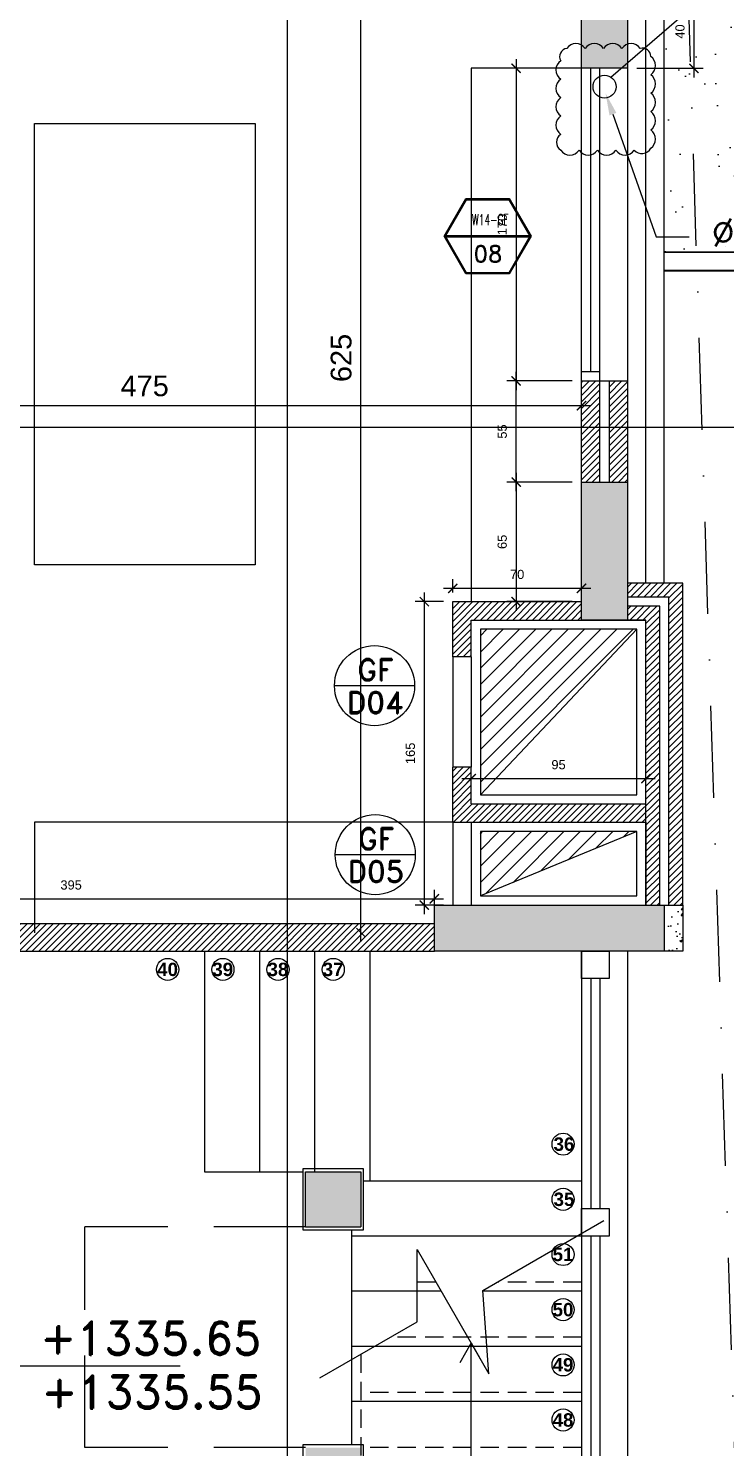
# Model space of a CAD drawing. Header units: centimetres. Extents: x 96271 to 179142, y 9855 to 112216.
# Drawn here: x 140161 to 140540, y 71600 to 72372 of the extents above; entities that cross this region are included whole.
import ezdxf
from ezdxf import colors
from ezdxf.entities.mleader import LeaderData, LeaderLine
from ezdxf.enums import TextEntityAlignment as Align
from ezdxf.math import Vec2, Vec3

# ---------------------------------------------------------------- set-up
doc = ezdxf.new("R2010")
doc.units = ezdxf.units.CM
doc.header["$LTSCALE"] = 100
doc.header["$MEASUREMENT"] = 0
doc.header["$PDSIZE"] = 0.2
for name, pattern in [('DASHDOT', [1, 0.5, -0.25, 0, -0.25]), ('DASHED', [0.75, 0.5, -0.25]), ('HIDDEN', [0.375, 0.25, -0.125])]:
    doc.linetypes.add(name, pattern=pattern)
doc.layers.get('0').update_dxf_attribs({"linetype": 'CONTINUOUS'})
doc.layers.get('DEFPOINTS').update_dxf_attribs({"linetype": 'CONTINUOUS'})
for name, color, linetype in [('A-Dim', 2, 'CONTINUOUS'), ('A-Dim CMU', 2, 'CONTINUOUS'), ('A-DOOR-ANOT', 111, 'CONTINUOUS'), ('A-Flor-Str', 3, 'CONTINUOUS'), ('A-Glass-Full', 140, 'CONTINUOUS'), ('A-Otln-Abv', 1, 'DASHED'), ('A-Patt-CMU', 8, 'CONTINUOUS'), ('A-Patt-Strcr', 8, 'CONTINUOUS'), ('A-PLASTER', 51, 'CONTINUOUS'), ('A-Rev Cloud', 80, 'CONTINUOUS'), ('A-Sanitary Fixture', 143, 'CONTINUOUS'), ('A-Setback', 3, 'DASHDOT'), ('A-Shaft', 31, 'CONTINUOUS'), ('A-STAIRS', 51, 'CONTINUOUS'), ('A-Wall-Full', 5, 'CONTINUOUS'), ('A-Wall-Prht', 2, 'CONTINUOUS'), ('A-Wall-Strctr', 6, 'CONTINUOUS'), ('A-WINDOW-ANOT', 131, 'CONTINUOUS'), ('M-DR-RW', 30, 'CONTINUOUS'), ('M-DR-TXT', 80, 'CONTINUOUS'), ('plan-elevation level', 7, 'CONTINUOUS'), ('plan-stair steps nbr', 224, 'CONTINUOUS'), ('PLANTS', 75, 'CONTINUOUS')]:
    doc.layers.add(name, color=color, linetype=linetype)
doc.layers.add('A-Sect-Iden', color=191, linetype='CONTINUOUS', lineweight=25)
doc.styles.add('ARIAL', font='arialbd.ttf')
doc.styles.add('ROMAND', font='romand.shx', dxfattribs={"height": 10})
doc.styles.add('ROMANS', font='romans.shx')
doc.styles.get("Standard").update_dxf_attribs({"font": 'arial.ttf'})
doc.dimstyles.new('1-50', dxfattribs={"dimtxt": 11.25, "dimasz": 5, "dimexe": 5, "dimexo": 5, "dimgap": 5, "dimtad": 1, "dimdec": 1, "dimrnd": 0.5, "dimzin": 12, "dimdsep": 46, "dimtxsty": 'Standard', "dimblk": 'ARCHTICK', "dimcen": 0.09, "dimdle": 5, "dimadec": 0, "dimazin": 3, "dimtfac": 1, "dimtdec": 1, "dimtix": 1, "dimtofl": 0, "dimtmove": 1, "dimatfit": 3, "dimfxl": 5, "dimtolj": 1, "dimtzin": 0, "dimarcsym": 0})
pattern_1 = [(90, (894916.29, -703049.082), (14.2875, 7.14375), [0, -14.2875])]
pattern_2 = [(225, (149663.1543, 69378.0145), (1.76776695, -1.76776695), [])]

# ---------------------------------------------------------------- blocks, each defined once
blk = doc.blocks.new('CL-FFL-PLAN')
at = {"layer": 'plan-elevation level'}
h = blk.add_hatch(dxfattribs=at)
h.set_pattern_fill('DOTS', color=232, scale=9, angle=90, style=0)
h.set_pattern_definition(pattern_1)
h.paths.add_polyline_path([(-1228.6, 206.6), (-1228.6, 50.3), (-1384.9, 50.3, -0.414214)])
h = blk.add_hatch(dxfattribs=at)
h.set_pattern_fill('DOTS', color=232, scale=9, angle=90, style=0)
h.set_pattern_definition(pattern_1)
h.paths.add_polyline_path([(-1228.6, 50.3), (-1072.2, 50.3, -0.414214), (-1228.6, -106.1)])
at = {"layer": 'plan-elevation level', "color": 7, "ltscale": 111}
for p, q in [((-1228.6, 301), (-1228.6, -200.5)), ((336.9, 50.3), (-1462.7, 50.3))]:
    blk.add_line(p, q, dxfattribs=at)
blk.add_circle((-1228.6, 50.3), 156.3, dxfattribs=at)
at = {"layer": 'plan-elevation level', "color": 111, "ltscale": 111, "style": 'ROMAND'}
for s, p in [('FFL', (-960.4, 110.5)), ('CL', (-960.4, -179.7))]:
    blk.add_text(s, height=180, dxfattribs=at).set_placement(p)
for tag, p in [('FFL', (-424, 112.5)), ('CL', (-417.5, -180.3))]:
    blk.add_attdef(tag, p, '', height=180, dxfattribs=at)
blk = doc.blocks.new('_ArchTick')
at = {"color": 0, "linetype": 'ByBlock', "const_width": 0.15}
blk.add_lwpolyline([(-0.5, -0.5), (0.5, 0.5)], dxfattribs=at)
blk = doc.blocks.new('*D156')
at = {"layer": 'A-Dim', "color": 0, "lineweight": -2, "transparency": 16777216}
blk.add_line((140341.65, 71875.33), (140341.65, 72510.33), dxfattribs=at)
at = {"layer": 'DEFPOINTS', "color": 0, "transparency": 16777216}
for p in [(140341.65, 72505.33), (140391.56, 72505.33), (140391.56, 71880.33)]:
    blk.add_point(p, dxfattribs=at)
at = {"layer": 'A-Dim', "color": 0, "lineweight": -2, "transparency": 16777216, "xscale": 5, "yscale": 5, "zscale": 5}
for p, rotation in [((140341.65, 72505.33), 90), ((140341.65, 71880.33), 270)]:
    blk.add_blockref('_ArchTick', p, dxfattribs=dict(at, rotation=rotation))
at = {"layer": 'A-Dim', "color": 0, "transparency": 16777216, "insert": (140330.91, 72192.83), "char_height": 11.25, "attachment_point": 5, "rotation": 90}
blk.add_mtext('\\A1;625', dxfattribs=at)
blk = doc.blocks.new('*D157')
at = {"layer": 'A-Dim', "color": 0, "lineweight": -2, "transparency": 16777216}
blk.add_line((140466.56, 72166.86), (139981.56, 72166.86), dxfattribs=at)
at = {"layer": 'DEFPOINTS', "color": 0, "transparency": 16777216}
for p in [(139986.56, 72166.86), (139986.56, 72155.47), (140461.56, 72155.47)]:
    blk.add_point(p, dxfattribs=at)
at = {"layer": 'A-Dim', "color": 0, "lineweight": -2, "transparency": 16777216, "xscale": 5, "yscale": 5, "zscale": 5, "rotation": 180}
blk.add_blockref('_ArchTick', (139986.56, 72166.86), dxfattribs=at)
at = {"layer": 'A-Dim', "color": 0, "lineweight": -2, "transparency": 16777216, "xscale": 5, "yscale": 5, "zscale": 5}
blk.add_blockref('_ArchTick', (140461.56, 72166.86), dxfattribs=at)
at = {"layer": 'A-Dim', "color": 0, "transparency": 16777216, "insert": (140224.06, 72177.58), "char_height": 11.25, "attachment_point": 5}
blk.add_mtext('\\A1;475', dxfattribs=at)
blk = doc.blocks.new('*D687')
at = {"layer": 'A-Dim CMU', "color": 0, "lineweight": -2, "transparency": 16777216}
for p, q in [((140522.66, 72395.33), (140522.66, 72345.33)), ((140491.56, 72390.33), (140527.66, 72390.33)), ((140491.56, 72350.33), (140527.66, 72350.33))]:
    blk.add_line(p, q, dxfattribs=at)
at = {"layer": 'DEFPOINTS', "color": 0, "transparency": 16777216}
for p in [(140486.56, 72390.33), (140486.56, 72350.33), (140522.66, 72350.33)]:
    blk.add_point(p, dxfattribs=at)
at = {"layer": 'A-Dim CMU', "color": 0, "lineweight": -2, "transparency": 16777216, "xscale": 5, "yscale": 5, "zscale": 5}
for p, rotation in [((140522.66, 72390.33), 90), ((140522.66, 72350.33), 270)]:
    blk.add_blockref('_ArchTick', p, dxfattribs=dict(at, rotation=rotation))
at = {"layer": 'A-Dim CMU', "color": 0, "transparency": 16777216, "insert": (140515.11, 72370.33), "char_height": 5, "attachment_point": 5, "rotation": 90}
blk.add_mtext('\\A1;40', dxfattribs=at)
blk = doc.blocks.new('*D688')
at = {"layer": 'A-Dim CMU', "color": 0, "lineweight": -2, "transparency": 16777216}
for p, q in [((140426.01, 72355.33), (140426.01, 72175.33)), ((140456.56, 72350.33), (140421.01, 72350.33)), ((140456.56, 72180.33), (140421.01, 72180.33))]:
    blk.add_line(p, q, dxfattribs=at)
at = {"layer": 'DEFPOINTS', "color": 0, "transparency": 16777216}
for p in [(140461.56, 72350.33), (140426.01, 72180.33), (140461.56, 72180.33)]:
    blk.add_point(p, dxfattribs=at)
at = {"layer": 'A-Dim CMU', "color": 0, "lineweight": -2, "transparency": 16777216, "xscale": 5, "yscale": 5, "zscale": 5}
for p, rotation in [((140426.01, 72350.33), 90), ((140426.01, 72180.33), 270)]:
    blk.add_blockref('_ArchTick', p, dxfattribs=dict(at, rotation=rotation))
at = {"layer": 'A-Dim CMU', "color": 0, "transparency": 16777216, "insert": (140418.45, 72265.33), "char_height": 5, "attachment_point": 5, "rotation": 90}
blk.add_mtext('\\A1;170', dxfattribs=at)
blk = doc.blocks.new('*D689')
at = {"layer": 'A-Dim CMU', "color": 0, "lineweight": -2, "transparency": 16777216}
for p, q in [((140426.01, 72120.33), (140426.01, 72185.33)), ((140456.56, 72180.33), (140421.01, 72180.33)), ((140456.56, 72125.33), (140421.01, 72125.33))]:
    blk.add_line(p, q, dxfattribs=at)
at = {"layer": 'DEFPOINTS', "color": 0, "transparency": 16777216}
for p in [(140426.01, 72180.33), (140461.56, 72180.33), (140461.56, 72125.33)]:
    blk.add_point(p, dxfattribs=at)
at = {"layer": 'A-Dim CMU', "color": 0, "lineweight": -2, "transparency": 16777216, "xscale": 5, "yscale": 5, "zscale": 5}
for p, rotation in [((140426.01, 72180.33), 90), ((140426.01, 72125.33), 270)]:
    blk.add_blockref('_ArchTick', p, dxfattribs=dict(at, rotation=rotation))
at = {"layer": 'A-Dim CMU', "color": 0, "transparency": 16777216, "insert": (140418.46, 72152.83), "char_height": 5, "attachment_point": 5, "rotation": 90}
blk.add_mtext('\\A1;55', dxfattribs=at)
blk = doc.blocks.new('*D690')
at = {"layer": 'A-Dim CMU', "color": 0, "lineweight": -2, "transparency": 16777216}
for p, q in [((140391.56, 72065.33), (140391.56, 72072.54)), ((140461.56, 72065.33), (140461.56, 72072.54)), ((140466.56, 72067.54), (140386.56, 72067.54))]:
    blk.add_line(p, q, dxfattribs=at)
at = {"layer": 'DEFPOINTS', "color": 0, "transparency": 16777216}
for p in [(140391.56, 72067.54), (140391.56, 72060.33), (140461.56, 72060.33)]:
    blk.add_point(p, dxfattribs=at)
at = {"layer": 'A-Dim CMU', "color": 0, "lineweight": -2, "transparency": 16777216, "xscale": 5, "yscale": 5, "zscale": 5, "rotation": 180}
blk.add_blockref('_ArchTick', (140391.56, 72067.54), dxfattribs=at)
at = {"layer": 'A-Dim CMU', "color": 0, "lineweight": -2, "transparency": 16777216, "xscale": 5, "yscale": 5, "zscale": 5}
blk.add_blockref('_ArchTick', (140461.56, 72067.54), dxfattribs=at)
at = {"layer": 'A-Dim CMU', "color": 0, "transparency": 16777216, "insert": (140426.56, 72075.09), "char_height": 5, "attachment_point": 5}
blk.add_mtext('\\A1;70', dxfattribs=at)
blk = doc.blocks.new('*D691')
at = {"layer": 'A-Dim CMU', "color": 0, "lineweight": -2, "transparency": 16777216}
for p, q in [((140376.07, 72065.33), (140376.07, 71890.33)), ((140386.56, 72060.33), (140371.07, 72060.33)), ((140386.56, 71895.33), (140371.07, 71895.33))]:
    blk.add_line(p, q, dxfattribs=at)
at = {"layer": 'DEFPOINTS', "color": 0, "transparency": 16777216}
for p in [(140391.56, 72060.33), (140376.07, 71895.33), (140391.56, 71895.33)]:
    blk.add_point(p, dxfattribs=at)
at = {"layer": 'A-Dim CMU', "color": 0, "lineweight": -2, "transparency": 16777216, "xscale": 5, "yscale": 5, "zscale": 5}
for p, rotation in [((140376.07, 72060.33), 90), ((140376.07, 71895.33), 270)]:
    blk.add_blockref('_ArchTick', p, dxfattribs=dict(at, rotation=rotation))
at = {"layer": 'A-Dim CMU', "color": 0, "transparency": 16777216, "insert": (140368.52, 71977.83), "char_height": 5, "attachment_point": 5, "rotation": 90}
blk.add_mtext('\\A1;165', dxfattribs=at)
blk = doc.blocks.new('*D692')
at = {"layer": 'A-Dim CMU', "color": 0, "lineweight": -2, "transparency": 16777216}
for p, q in [((140401.56, 71955.33), (140401.56, 71969.09)), ((140496.56, 71955.33), (140496.56, 71969.09)), ((140396.56, 71964.09), (140501.56, 71964.09))]:
    blk.add_line(p, q, dxfattribs=at)
at = {"layer": 'DEFPOINTS', "color": 0, "transparency": 16777216}
for p in [(140496.56, 71964.09), (140401.56, 71950.33), (140496.56, 71950.33)]:
    blk.add_point(p, dxfattribs=at)
at = {"layer": 'A-Dim CMU', "color": 0, "lineweight": -2, "transparency": 16777216, "xscale": 5, "yscale": 5, "zscale": 5, "rotation": 180}
blk.add_blockref('_ArchTick', (140401.56, 71964.09), dxfattribs=at)
at = {"layer": 'A-Dim CMU', "color": 0, "lineweight": -2, "transparency": 16777216, "xscale": 5, "yscale": 5, "zscale": 5}
blk.add_blockref('_ArchTick', (140496.56, 71964.09), dxfattribs=at)
at = {"layer": 'A-Dim CMU', "color": 0, "transparency": 16777216, "insert": (140449.06, 71971.64), "char_height": 5, "attachment_point": 5}
blk.add_mtext('\\A1;95', dxfattribs=at)
blk = doc.blocks.new('*D693')
at = {"layer": 'A-Dim CMU', "color": 0, "lineweight": -2, "transparency": 16777216}
for p, q in [((140456.56, 72125.33), (140421.01, 72125.33)), ((140426.01, 72130.33), (140426.01, 72055.33)), ((140456.56, 72060.33), (140421.01, 72060.33))]:
    blk.add_line(p, q, dxfattribs=at)
at = {"layer": 'DEFPOINTS', "color": 0, "transparency": 16777216}
for p in [(140461.56, 72125.33), (140426.01, 72060.33), (140461.56, 72060.33)]:
    blk.add_point(p, dxfattribs=at)
at = {"layer": 'A-Dim CMU', "color": 0, "lineweight": -2, "transparency": 16777216, "xscale": 5, "yscale": 5, "zscale": 5}
for p, rotation in [((140426.01, 72125.33), 90), ((140426.01, 72060.33), 270)]:
    blk.add_blockref('_ArchTick', p, dxfattribs=dict(at, rotation=rotation))
at = {"layer": 'A-Dim CMU', "color": 0, "transparency": 16777216, "insert": (140418.45, 72092.83), "char_height": 5, "attachment_point": 5, "rotation": 90}
blk.add_mtext('\\A1;65', dxfattribs=at)
blk = doc.blocks.new('*D694')
at = {"layer": 'A-Dim CMU', "color": 0, "lineweight": -2, "transparency": 16777216}
for p, q in [((139986.56, 71890.33), (139986.56, 71903.69)), ((140381.56, 71890.33), (140381.56, 71903.69)), ((139981.56, 71898.69), (140386.56, 71898.69))]:
    blk.add_line(p, q, dxfattribs=at)
at = {"layer": 'DEFPOINTS', "color": 0, "transparency": 16777216}
for p in [(140381.56, 71898.69), (139986.56, 71885.33), (140381.56, 71885.33)]:
    blk.add_point(p, dxfattribs=at)
at = {"layer": 'A-Dim CMU', "color": 0, "lineweight": -2, "transparency": 16777216, "xscale": 5, "yscale": 5, "zscale": 5, "rotation": 180}
blk.add_blockref('_ArchTick', (139986.56, 71898.69), dxfattribs=at)
at = {"layer": 'A-Dim CMU', "color": 0, "lineweight": -2, "transparency": 16777216, "xscale": 5, "yscale": 5, "zscale": 5}
blk.add_blockref('_ArchTick', (140381.56, 71898.69), dxfattribs=at)
at = {"layer": 'A-Dim CMU', "color": 0, "transparency": 16777216, "insert": (140184.06, 71906.24), "char_height": 5, "attachment_point": 5}
blk.add_mtext('\\A1;395', dxfattribs=at)
blk = doc.blocks.new('WINDOW-TAGS')
at = {"color": 4}
for p, q in [((231, 535), (1283, 535)), ((231, 528), (1283, 528)), ((231, 521), (1283, 521))]:
    blk.add_line(p, q, dxfattribs=at)
for points in [[(1299, 528), (1028, 997), (486, 997), (215, 528), (486, 58), (1028, 58)], [(1291, 528), (1024, 990), (490, 990), (223, 528), (490, 65), (1024, 65)], [(1283, 528), (1020, 983), (494, 983), (231, 528), (494, 72), (1020, 72)]]:
    blk.add_lwpolyline(points, close=True, dxfattribs=at)
at = {"color": 4, "style": 'ROMAND'}
for tag, p in [('LEVEL', (761, 644)), ('WINDOW-NO', (871, 199))]:
    blk.add_attdef(tag, text='', height=210, dxfattribs=at).set_placement(p, align=Align.CENTER)
blk = doc.blocks.new('DOOR NO')
blk.add_line((1261, 534), (661, 534))
blk.add_circle((961, 534), 300)
at = {"style": 'ROMAND'}
for tag, p in [('LEVEL', (969, 572)), ('DOOR', (966, 327))]:
    blk.add_attdef(tag, text='', height=162, dxfattribs=at).set_placement(p, align=Align.CENTER)

msp = doc.modelspace()

# ---------------------------------------------------------------- hatches: boundary and pattern name
at = {"layer": 'A-Patt-CMU'}
h = msp.add_hatch(dxfattribs=at)
h.set_pattern_fill('ANSI31', color=256, scale=20, angle=180)
h.set_pattern_definition(pattern_2)
h.paths.add_polyline_path([(140126.559, 71870.329), (140381.559, 71870.329), (140381.559, 71885.329), (139986.559, 71885.329), (139986.559, 71870.329), (140111.559, 71870.329), (140111.559, 71685.329), (140086.559, 71685.329), (140086.559, 71670.329), (140126.559, 71670.329)])
h.paths.add_polyline_path([(139986.559, 71700.329), (139961.559, 71700.329), (139961.559, 71670.329), (140006.559, 71670.329), (140006.559, 71685.329), (139986.559, 71685.329)])
h.paths.add_polyline_path([(139986.559, 72050.329), (139961.559, 72050.329), (139961.559, 71985.329), (139986.559, 71985.329)])
h.paths.add_polyline_path([(140391.559, 72030.329), (140401.559, 72030.329), (140401.559, 72050.329), (140461.559, 72050.329), (140461.559, 72060.329), (140391.559, 72060.329)])
h.paths.add_polyline_path([(140221.559, 71450.329), (140221.559, 71285.329), (140161.559, 71285.329), (140161.559, 71275.329), (140231.559, 71275.329), (140231.559, 71450.329)])
h.paths.add_polyline_path([(139476.559, 71185.329), (139356.559, 71185.329), (139356.559, 71175.329), (139476.559, 71175.329)])
h.paths.add_polyline_path([(139356.559, 71190.329), (139476.559, 71190.329), (139476.559, 71200.329), (139356.559, 71200.329)])
h.paths.add_polyline_path([(138976.559, 71185.329), (138936.559, 71185.329), (138936.559, 71175.329), (138976.559, 71175.329)])
h.paths.add_polyline_path([(138936.559, 71190.329), (138976.559, 71190.329), (138976.559, 71200.329), (138936.559, 71200.329)])
h.paths.add_polyline_path([(139736.559, 71185.329), (139681.559, 71185.329), (139681.559, 71175.329), (139736.559, 71175.329)])
h.paths.add_polyline_path([(139681.559, 71190.329), (139736.559, 71190.329), (139736.559, 71200.329), (139681.559, 71200.329)])
h.paths.add_polyline_path([(139746.559, 71750.329), (139746.559, 72100.329), (139736.559, 72100.329), (139736.559, 71750.329)])
h.paths.add_polyline_path([(139751.559, 72100.329), (139751.559, 71750.329), (139761.559, 71750.329), (139761.559, 72100.329)])
h.paths.add_polyline_path([(139751.559, 71445.329), (139751.559, 71315.329), (139761.559, 71315.329), (139761.559, 71435.329), (139791.559, 71435.329), (139791.559, 71445.329)], flags=17)
h.paths.add_polyline_path([(139746.559, 71315.329), (139746.559, 71450.329), (139791.559, 71450.329), (139791.559, 71460.329), (139736.559, 71460.329), (139736.559, 71315.329)])
h.paths.add_polyline_path([(139961.559, 71445.329), (139921.559, 71445.329), (139921.559, 71435.329), (139961.559, 71435.329)])
h.paths.add_polyline_path([(139921.559, 71450.329), (139961.559, 71450.329), (139961.559, 71460.329), (139921.559, 71460.329)])
h.paths.add_polyline_path([(140471.559, 72125.329), (140471.559, 72180.329), (140461.559, 72180.329), (140461.559, 72125.329)])
h.paths.add_polyline_path([(140476.559, 72180.329), (140476.559, 72125.329), (140486.559, 72125.329), (140486.559, 72180.329)])
h.paths.add_polyline_path([(140476.559, 72520.329), (140476.559, 72390.329), (140486.559, 72390.329), (140486.559, 72530.329), (140461.559, 72530.329), (140461.559, 72520.329)])
h.paths.add_polyline_path([(140471.559, 72390.329), (140471.559, 72515.329), (140461.559, 72515.329), (140461.559, 72390.329)], flags=17)
h.paths.add_polyline_path([(139971.559, 72520.329), (139986.559, 72520.329), (139986.559, 72530.329), (139961.559, 72530.329), (139961.559, 72390.329), (139971.559, 72390.329)])
h.paths.add_polyline_path([(139986.559, 72515.329), (139976.559, 72515.329), (139976.559, 72390.329), (139986.559, 72390.329)], flags=17)
h.paths.add_polyline_path([(139976.559, 72285.329), (139976.559, 72245.329), (139986.559, 72245.329), (139986.559, 72285.329)])
h.paths.add_polyline_path([(139971.559, 72245.329), (139971.559, 72285.329), (139961.559, 72285.329), (139961.559, 72245.329)])
h.paths.add_polyline_path([(139976.559, 72180.329), (139976.559, 72125.329), (139986.559, 72125.329), (139986.559, 72180.329)])
h.paths.add_polyline_path([(139971.559, 72125.329), (139971.559, 72180.329), (139961.559, 72180.329), (139961.559, 72125.329)])
h = msp.add_hatch(dxfattribs=at)
h.set_pattern_fill('ANSI31', color=256, scale=20, angle=180)
h.set_pattern_definition([(225, (149663.1543, 79378.0145), (1.76776695, -1.76776695), [])])
h.paths.add_polyline_path([(140516.559, 72070.329), (140506.559, 72070.329), (140506.559, 72062.829), (140509.059, 72062.829), (140509.059, 71895.329), (140516.559, 71895.329)])
h.paths.add_polyline_path([(140506.559, 72070.329), (140486.559, 72070.329), (140486.559, 72062.829), (140506.559, 72062.829)])
h = msp.add_hatch(dxfattribs=at)
h.set_pattern_fill('ANSI31', color=256, scale=20, angle=180)
h.set_pattern_definition(pattern_2)
h.paths.add_polyline_path([(140401.559, 71970.329), (140391.559, 71970.329), (140391.559, 71940.329), (140401.559, 71940.329)])
h.paths.add_polyline_path([(140496.559, 71950.329), (140401.559, 71950.329), (140401.559, 71940.329), (140496.559, 71940.329)])
h.paths.add_polyline_path([(140504.059, 72057.829), (140486.559, 72057.829), (140486.559, 72050.329), (140496.559, 72050.329), (140496.559, 71895.329), (140504.059, 71895.329)])
at = {"layer": 'A-Patt-Strcr'}
h = msp.add_hatch(dxfattribs=at)
h.set_pattern_fill('AR-CONC', color=256, scale=2)
h.set_pattern_definition([(50, (149598.393, 77124.047), (14.345204, -1.255043), [1.5, -16.5]), (355, (149598.393, 77124.047), (-2.775027, 15.043843), [1.2, -13.2]), (100.45144, (149599.589, 77123.942), (11.570177, 13.7888), [1.274804, -14.022842]), (46.1842, (149598.393, 77128.047), (21.344827, -3.310386), [2.25, -24.75]), (96.63564, (149600.172, 77127.77), (18.69324, 19.482372), [1.912207, -21.034275]), (351.18416, (149598.393, 77128.047), (18.69324, 19.482372), [1.8, -19.8]), (21, (149600.393, 77127.047), (11.938141, -8.052378), [1.5, -16.5]), (326, (149600.393, 77127.047), (4.866307, 14.503001), [1.2, -13.2]), (71.45144, (149601.388, 77126.376), (16.804448, 6.450623), [1.274804, -14.022842]), (37.5, (149598.393, 77124.047), (0.243197, 6.657877), [0, -13.04, 0, -13.4, 0, -13.25]), (7.5, (149598.393, 77124.047), (5.2613907, 7.8882342), [0, -7.64, 0, -12.74, 0, -5.05]), (327.5, (149593.933, 77124.047), (10.6764487, -0.4510974), [0, -5, 0, -15.6, 0, -20.7]), (317.5, (149591.933, 77124.047), (11.6637234, 2.0021), [0, -6.5, 0, -10.36, 0, -14.7])])
h.paths.add_polyline_path([(140136.559, 71300.329), (139986.559, 71300.329), (139986.559, 71275.329), (140136.559, 71275.329)])
h.paths.add_polyline_path([(140341.559, 71600.329), (140311.559, 71600.329), (140311.559, 71570.329), (140341.559, 71570.329)])
h.paths.add_polyline_path([(140341.559, 71750.329), (140311.559, 71750.329), (140311.559, 71720.329), (140341.559, 71720.329)])
h.paths.add_polyline_path([(139986.559, 71895.329), (139961.559, 71895.329), (139961.559, 71700.329), (139986.559, 71700.329)])
h.paths.add_polyline_path([(139761.559, 71315.329), (139736.559, 71315.329), (139736.559, 71175.329), (139761.559, 71175.329), (139761.559, 71214.093)])
h.paths.add_polyline_path([(138936.559, 71270.329), (138876.559, 71270.329), (138876.559, 71175.329), (138936.559, 71175.329)])
h.paths.add_polyline_path([(138936.559, 71750.329), (138876.559, 71750.329), (138876.559, 71670.329), (138936.559, 71670.329)])
h.paths.add_polyline_path([(138936.559, 72180.329), (138876.559, 72180.329), (138876.559, 72100.329), (138936.559, 72100.329)])
h.paths.add_polyline_path([(139986.559, 72125.329), (139961.559, 72125.329), (139961.559, 72050.329), (139986.559, 72050.329)])
h.paths.add_polyline_path([(139986.559, 72390.329), (139961.559, 72390.329), (139961.559, 72350.329), (139986.559, 72350.329)])
h.paths.add_polyline_path([(140486.559, 72390.329), (140461.559, 72390.329), (140461.559, 72350.329), (140486.559, 72350.329)])
h.paths.add_polyline_path([(140486.559, 72125.329), (140461.559, 72125.329), (140461.559, 72085.283), (140486.559, 72085.283)])
h.paths.add_polyline_path([(140506.559, 71895.329), (140381.559, 71895.329), (140381.559, 71870.329), (140506.559, 71870.329)])
h.paths.add_polyline_path([(140461.559, 72050.329), (140486.559, 72050.329), (140486.559, 72085.283), (140461.559, 72085.283)])
h.paths.add_polyline_path([(139976.559, 71430.329), (139976.559, 71460.329), (139961.559, 71460.329), (139961.559, 71275.329), (139986.559, 71275.329), (139986.559, 71430.329)])
h.paths.add_polyline_path([(140146.559, 71430.329), (140136.559, 71430.329), (140136.559, 71275.329), (140161.559, 71275.329), (140161.559, 71460.329), (140146.559, 71460.329)])
h.paths.add_polyline_path([(139761.559, 71750.329), (139736.559, 71750.329), (139736.559, 71670.329), (139761.559, 71670.329)])
h.paths.add_polyline_path([(139761.559, 72180.329), (139736.559, 72180.329), (139736.559, 72100.329), (139761.559, 72100.329)])
h = msp.add_hatch(dxfattribs=at)
h.set_pattern_fill('AR-CONC', color=256, scale=2)
h.set_pattern_definition([(50, (149663.154, 79378.014), (14.345204, -1.255043), [1.5, -16.5]), (355, (149663.154, 79378.014), (-2.775027, 15.043843), [1.2, -13.2]), (100.45144, (149664.35, 79377.91), (11.570177, 13.7888), [1.274804, -14.022842]), (46.1842, (149663.154, 79382.014), (21.344827, -3.310386), [2.25, -24.75]), (96.63564, (149664.933, 79381.739), (18.69324, 19.482372), [1.912207, -21.034275]), (351.18416, (149663.154, 79382.014), (18.69324, 19.48237), [1.8, -19.8]), (21, (149665.154, 79381.014), (11.938141, -8.052378), [1.5, -16.5]), (326, (149665.154, 79381.014), (4.866307, 14.503), [1.2, -13.2]), (71.45144, (149666.149, 79380.343), (16.804448, 6.450623), [1.274804, -14.022842]), (37.5, (149663.154, 79378.0145), (0.243197, 6.657877), [0, -13.04, 0, -13.4, 0, -13.25]), (7.5, (149663.154, 79378.0145), (5.2613907, 7.8882342), [0, -7.64, 0, -12.74, 0, -5.05]), (327.5, (149658.694, 79378.0145), (10.6764487, -0.4510974), [0, -5, 0, -15.6, 0, -20.7]), (317.5, (149656.694, 79378.0145), (11.6637234, 2.0021), [0, -6.5, 0, -10.36, 0, -14.7])])
h.paths.add_polyline_path([(140516.559, 71895.329), (140506.559, 71895.329), (140506.559, 71870.329), (140516.559, 71870.329)])
at = {"layer": 'A-Shaft'}
h = msp.add_hatch(dxfattribs=at)
h.set_pattern_fill('ANSI31', color=256, scale=50)
h.set_pattern_definition([(45, (8537.719, -7784.0245), (-4.41941738, 4.41941738), [])])
h.paths.add_polyline_path([(140406.559, 71955.329), (140491.559, 72045.329), (140406.559, 72045.329)])
h = msp.add_hatch(dxfattribs=at)
h.set_pattern_fill('ANSI31', color=256, scale=50)
h.set_pattern_definition([(45, (8517.719, -7894.0245), (-4.41941738, 4.41941738), [])])
h.paths.add_polyline_path([(140406.559, 71900.329), (140491.559, 71935.329), (140406.559, 71935.329)])
at = {"layer": 'PLANTS'}
h = msp.add_hatch(dxfattribs=at)
h.set_pattern_fill('AR-SAND', color=256, scale=20)
h.set_pattern_definition([(37.5, (149598.387, 77124.25), (-1.25987, 38.53648), [0, -30.4, 0, -34, 0, -32.5]), (7.5, (149598.387, 77124.25), (35.39553, 56.44292), [0, -16.4, 0, -27.4, 0, -10.5]), (327.5, (149573.787, 77124.25), (62.28284, 0.11318), [0, -10, 0, -36, 0, -47]), (317.5, (149573.787, 77124.25), (60.12253, 17.5535), [0, -5, 0, -23.6, 0, -27])])
h.paths.add_polyline_path([(140486.559, 72810.533), (140486.559, 72610.533), (140506.553, 72610.533), (140506.553, 72250.486), (140999.296, 72250.486), (140987.826, 72610.533), (140981.454, 72810.533)])

# ---------------------------------------------------------------- linework, layer by layer
msp.add_lwpolyline([(140319.307, 71638.203), (140372.254, 71668.772), (140372.254, 71708.03), (140411.244, 71640.496), (140407.929, 71685.791), (140473.776, 71723.808)])
at = {"layer": 'A-Flor-Str'}
msp.add_line((140341.559, 71750.329), (140341.559, 71720.329), dxfattribs=at)
for points in [[(140186.559, 71512.829), (140401.559, 71512.829), (140401.559, 71657.271)], [(140401.559, 71657.271), (140395.323, 71646.469)], [(140401.559, 71657.271), (140407.796, 71646.469)]]:
    msp.add_lwpolyline(points, dxfattribs=at)
at = {"layer": 'A-Glass-Full'}
for p, q in [((140461.559, 72180.329), (140461.559, 72350.329)), ((140466.559, 72185.329), (140466.559, 72350.329)), ((140471.559, 72180.329), (140471.559, 72350.329)), ((140471.559, 72185.329), (140461.559, 72185.329))]:
    msp.add_line(p, q, dxfattribs=at)
for points in [[(140461.559, 71870.329), (140461.559, 71450.329), (140246.559, 71450.329)], [(140466.559, 71855.329), (140466.559, 71730.329)], [(140471.559, 71855.329), (140471.559, 71730.329)], [(140466.559, 71715.329), (140466.559, 71580.329)], [(140471.559, 71715.329), (140471.559, 71580.329)]]:
    msp.add_lwpolyline(points, dxfattribs=at)
for points in [[(140461.559, 71870.329), (140476.559, 71870.329), (140476.559, 71855.329), (140461.559, 71855.329)], [(140461.559, 71730.329), (140476.559, 71730.329), (140476.559, 71715.329), (140461.559, 71715.329)]]:
    msp.add_lwpolyline(points, close=True, dxfattribs=at)
at = {"layer": 'A-Otln-Abv'}
for p, q in [((140191.559, 71600.329), (140191.559, 71720.329)), ((140311.559, 71720.329), (140191.559, 71720.329)), ((140311.559, 71600.329), (140191.559, 71600.329))]:
    msp.add_line(p, q, dxfattribs=at)
at = {"layer": 'A-Otln-Abv', "ltscale": 0.2}
msp.add_line((140341.559, 71651.051), (140341.559, 71450.329), dxfattribs=at)
for points in [[(140382.473, 71690.329), (140372.254, 71690.329)], [(140461.559, 71690.329), (140415.789, 71690.329)], [(140461.559, 71660.329), (140357.63, 71660.329)], [(140461.559, 71630.329), (140341.559, 71630.329)], [(140461.559, 71600.329), (140341.559, 71600.329)]]:
    msp.add_lwpolyline(points, dxfattribs=at)
at = {"layer": 'A-PLASTER'}
for points in [[(140343.059, 71751.829), (140310.059, 71751.829), (140310.059, 71718.829), (140343.059, 71718.829)], [(140343.059, 71601.829), (140310.059, 71601.829), (140310.059, 71568.829), (140343.059, 71568.829)]]:
    msp.add_lwpolyline(points, close=True, dxfattribs=at)
at = {"layer": 'A-Rev Cloud'}
msp.add_lwpolyline([(140450.23, 72305.788, 0.5205671), (140460.23, 72305.788, 0.5205671), (140470.23, 72305.788, 0.5205671), (140480.23, 72305.788, 0.5205671), (140490.23, 72305.788, 0.5205671), (140499.201, 72306.817, 0.5205671), (140499.201, 72316.817, 0.5205671), (140499.201, 72326.817, 0.5205671), (140499.201, 72336.817, 0.5205671), (140499.201, 72346.817, 0.5205671), (140499.201, 72356.817, 0.5205671), (140493.516, 72361.133, 0.5205671), (140483.516, 72361.133, 0.5205671), (140473.516, 72361.133, 0.5205671), (140463.516, 72361.133, 0.5205671), (140453.516, 72361.133, 0.5205671), (140450.23, 72354.419, 0.5205671), (140450.23, 72344.419, 0.5205671), (140450.23, 72334.419, 0.5205671), (140450.23, 72324.419, 0.5205671), (140450.23, 72314.419, 0.5205671)], format="xyb", close=True, dxfattribs=at)
at = {"layer": 'A-Sanitary Fixture'}
for p, q in [((140391.559, 71940.329), (140164.059, 71940.329)), ((140164.059, 71940.329), (140164.059, 71880.329))]:
    msp.add_line(p, q, dxfattribs=at)
msp.add_lwpolyline([(140461.559, 72350.329), (140401.559, 72350.329), (140401.559, 72060.329)], dxfattribs=at)
msp.add_lwpolyline([(140164.059, 72320.329), (140284.059, 72320.329), (140284.059, 72080.329), (140164.059, 72080.329)], close=True, dxfattribs=at)
at = {"layer": 'A-Sect-Iden'}
for p, q in [((140301.559, 73927.158), (140301.559, 70188.999)), ((136383.148, 72155.286), (141114.439, 72155.286))]:
    msp.add_line(p, q, dxfattribs=at)
at = {"layer": 'A-Setback'}
msp.add_lwpolyline([(140559.009, 71153.336), (140410.95, 75800.674), (139618.405, 76606.045), (139624.608, 76644.996), (138745.22, 76680.475), (137970.463, 76711.734), (137582.107, 76353.135), (137469.619, 70671.512), (137649.878, 70654.841), (139847.419, 71155.283)], close=True, dxfattribs=at)
at = {"layer": 'A-Shaft'}
for p, q in [((140491.559, 72045.329), (140406.559, 71955.329)), ((140491.559, 71935.329), (140406.559, 71900.329))]:
    msp.add_line(p, q, dxfattribs=at)
for points in [[(140491.559, 72045.329), (140406.559, 72045.329), (140406.559, 71955.329), (140491.559, 71955.329)], [(140491.559, 71935.329), (140406.559, 71935.329), (140406.559, 71900.329), (140491.559, 71900.329)]]:
    msp.add_lwpolyline(points, close=True, dxfattribs=at)
at = {"layer": 'A-STAIRS', "linetype": 'HIDDEN', "ltscale": 50}
for p, q in [((140316.559, 71750.329), (140316.559, 71870.329)), ((140346.559, 71745.329), (140346.559, 71870.329)), ((140336.559, 71718.829), (140336.559, 71648.164)), ((140348.97, 71655.329), (140336.559, 71655.329)), ((140336.559, 71648.164), (140336.559, 71601.829))]:
    msp.add_line(p, q, dxfattribs=at)
for points in [[(140256.559, 71870.329), (140256.559, 71750.329), (140310.059, 71750.329)], [(140286.559, 71870.329), (140286.559, 71750.329)], [(140343.059, 71745.329), (140461.559, 71745.329)], [(140461.559, 71715.329), (140336.559, 71715.329)], [(140372.254, 71685.329), (140336.559, 71685.329)], [(140385.36, 71685.329), (140372.254, 71685.329)], [(140415.789, 71685.329), (140407.963, 71685.329)], [(140461.559, 71685.329), (140415.789, 71685.329)], [(140461.559, 71655.329), (140348.97, 71655.329)], [(140461.559, 71625.329), (140336.559, 71625.329)]]:
    msp.add_lwpolyline(points, dxfattribs=at)
at = {"layer": 'A-Wall-Full'}
for p, q in [((140461.559, 72125.329), (140461.559, 72180.329)), ((140461.559, 72180.329), (140486.559, 72180.329)), ((140471.559, 72125.329), (140471.559, 72180.329)), ((140476.559, 72180.329), (140476.559, 72125.329)), ((140486.559, 72180.329), (140486.559, 72125.329)), ((140391.559, 72060.329), (140461.559, 72060.329)), ((140391.559, 72030.329), (140391.559, 72060.329)), ((140401.559, 72050.329), (140496.559, 72050.329)), ((140401.559, 72030.329), (140401.559, 72050.329)), ((140496.559, 71950.329), (140496.559, 72050.329)), ((140401.559, 72030.329), (140391.559, 72030.329)), ((140391.559, 71940.329), (140391.559, 71970.329)), ((140401.559, 71970.329), (140391.559, 71970.329)), ((140401.559, 71950.329), (140401.559, 71970.329)), ((140401.559, 71950.329), (140496.559, 71950.329)), ((140401.559, 71950.329), (140496.559, 71950.329)), ((140391.559, 71940.329), (140496.559, 71940.329)), ((140401.559, 71940.329), (140496.559, 71940.329)), ((139986.559, 71885.329), (140381.559, 71885.329))]:
    msp.add_line(p, q, dxfattribs=at)
for points in [[(140516.559, 71895.329), (140516.559, 72070.329), (140486.559, 72070.329)], [(140509.059, 71895.329), (140509.059, 72062.829), (140486.559, 72062.829)], [(140504.059, 71895.329), (140504.059, 72057.829), (140486.559, 72057.829)], [(140496.559, 71895.329), (140496.559, 72050.329), (140486.559, 72050.329)], [(140496.559, 71940.329), (140496.559, 71895.329)], [(140126.559, 71870.329), (140381.559, 71870.329)]]:
    msp.add_lwpolyline(points, dxfattribs=at)
at = {"layer": 'A-Wall-Prht'}
for p, q in [((140486.559, 72350.329), (140486.559, 72180.329)), ((140506.553, 72250.486), (140999.296, 72250.486)), ((140506.559, 72250.283), (140999.303, 72250.283)), ((140506.553, 72240.486), (140999.296, 72240.486)), ((140506.559, 72240.283), (140999.303, 72240.283)), ((140391.559, 72030.329), (140391.559, 71970.329)), ((140401.559, 72030.329), (140401.559, 71970.329)), ((140391.559, 71940.329), (140391.559, 71895.329)), ((140401.559, 71940.329), (140401.559, 71895.329))]:
    msp.add_line(p, q, dxfattribs=at)
for points in [[(140506.559, 72070.329), (140506.559, 72563.329)], [(140496.559, 72070.329), (140496.559, 72553.329), (139921.559, 72553.329), (139921.559, 72025.329)], [(140486.559, 71870.329), (140486.559, 71425.329), (140231.559, 71425.329)]]:
    msp.add_lwpolyline(points, dxfattribs=at)
at = {"layer": 'A-Wall-Strctr'}
msp.add_line((140311.559, 71720.329), (140341.559, 71720.329), dxfattribs=at)
for points in [[(140461.559, 72390.329), (140486.559, 72390.329), (140486.559, 72350.329), (140461.559, 72350.329)], [(140461.559, 72125.329), (140486.559, 72125.329), (140486.559, 72050.329), (140461.559, 72050.329)], [(140506.559, 71870.329), (140381.559, 71870.329), (140381.559, 71895.329), (140506.559, 71895.329)]]:
    msp.add_lwpolyline(points, close=True, dxfattribs=at)
for points in [[(140506.559, 71895.329), (140516.559, 71895.329), (140516.559, 71870.329), (140506.559, 71870.329)], [(140311.559, 71720.329), (140311.559, 71750.329), (140341.559, 71750.329), (140341.559, 71720.329)]]:
    msp.add_lwpolyline(points, dxfattribs=at)
at = {"layer": 'M-DR-RW'}
msp.add_line((140477.461, 72345.572), (140624.614, 72472.4), dxfattribs=at)
msp.add_circle((140474.059, 72340.329), 6.25, dxfattribs=at)
at = {"layer": 'plan-stair steps nbr'}
for centre in [(140236.559, 71860.329), (140266.559, 71860.329), (140296.559, 71860.329), (140326.559, 71860.329), (140451.559, 71765.329), (140451.559, 71735.329), (140451.559, 71705.329), (140451.559, 71675.329), (140451.559, 71645.329), (140451.559, 71615.329)]:
    msp.add_circle(centre, 6.006, dxfattribs=at)

# ---------------------------------------------------------------- block references
at = {"layer": 'A-DOOR-ANOT', "xscale": 0.07259999999973843, "yscale": 0.07259999999973843, "zscale": 0.07259999999973843}
for p, values in [((140279.264, 71975.853), {'LEVEL': 'GF', 'DOOR': 'D04'}), ((140279.639, 71883.96), {'LEVEL': 'GF', 'DOOR': 'D05'})]:
    msp.add_blockref('DOOR NO', p, dxfattribs=at).add_auto_attribs(values)
at = {"layer": 'A-WINDOW-ANOT'}
ref = msp.add_blockref('WINDOW-TAGS', (140377.518, 72282.023), dxfattribs=dict(at, xscale=-0.04355999999916094, yscale=0.04355999999916094, zscale=0.04355999999916094, rotation=180))
ref.add_attrib('LEVEL', '08', dxfattribs={"layer": '0', "color": 4, "height": 9.1344, "style": 'ROMAND'}).set_placement((140410.675, 72244.85), align=Align.CENTER)
ref.add_attrib('WINDOW-NO', 'W14-GF', (140402.018, 72264.961), dxfattribs={"layer": '0', "color": 4, "height": 6, "style": 'ROMAND', "width": 0.6})
at = {"layer": 'plan-elevation level'}
ref = msp.add_blockref('CL-FFL-PLAN', (140209.755, 71639.575), dxfattribs=dict(at, xscale=0.09982510700227937, yscale=0.09982510700227937, zscale=0.09982510700227937))
ref.add_attrib('CL', '+1335.55', (140168.082, 71621.572), dxfattribs={"layer": '0', "color": 111, "ltscale": 111, "height": 17.9685, "style": 'ROMAND'})
ref.add_attrib('FFL', '+1335.65', (140167.432, 71650.808), dxfattribs={"layer": '0', "color": 111, "ltscale": 111, "height": 17.9685, "style": 'ROMAND'})

# ---------------------------------------------------------------- texts
at = {"layer": 'plan-stair steps nbr', "char_height": 7.28, "attachment_point": 1, "style": 'ARIAL'}
for s, width, insert in [('40', 7.28, (140230.83, 71863.998)), ('39', 7.28, (140260.83, 71863.998)), ('38', 7.28, (140290.83, 71863.998)), ('37', 7.28, (140320.83, 71863.998)), ('36', 7.28, (140446.356, 71768.998)), ('35', 0.08483, (140446.356, 71738.998)), ('\\pt4.32505;51', 7.28, (140445.83, 71708.998)), ('50', 7.28, (140445.83, 71678.998)), ('49', 7.28, (140445.83, 71648.998)), ('48', 7.28, (140445.83, 71618.998))]:
    msp.add_mtext_dynamic_manual_height_columns(s, width=width, gutter_width=0.35, heights=[0], dxfattribs=dict(at, insert=insert))

# ---------------------------------------------------------------- dimensions: what is measured, and where the dimension line sits
at = {"layer": 'A-Dim'}
for p1, p2, distance, picture, middle in [((140391.559, 71880.329), (140391.559, 72505.329), 49.907, '*D156', (140330.909, 72192.829)), ((140461.559, 72155.47), (139986.559, 72155.47), -11.392, '*D157', (140224.059, 72177.583))]:
    dim = msp.add_aligned_dim(p1=p1, p2=p2, distance=distance, dimstyle='1-50', override={"dimse1": 1, "dimse2": 1}, dxfattribs=at)
    dim.commit()
    dim.dimension.update_dxf_attribs({"geometry": picture, "text_midpoint": middle})
at = {"layer": 'A-Dim CMU'}
for p1, p2, distance, picture, middle in [((140486.559, 72390.329), (140486.559, 72350.329), 36.099, '*D687', (140515.106, 72370.329)), ((140461.559, 72350.329), (140461.559, 72180.329), -35.552, '*D688', (140418.455, 72265.329)), ((140461.559, 72125.329), (140461.559, 72180.329), 35.552, '*D689', (140418.465, 72152.829)), ((140461.559, 72125.329), (140461.559, 72060.329), -35.552, '*D693', (140418.455, 72092.829)), ((140461.559, 72060.329), (140391.559, 72060.329), -7.21, '*D690', (140426.559, 72075.093)), ((140391.559, 72060.329), (140391.559, 71895.329), -15.489, '*D691', (140368.517, 71977.829)), ((140401.559, 71950.329), (140496.559, 71950.329), 13.761, '*D692', (140449.059, 71971.643)), ((139986.559, 71885.329), (140381.559, 71885.329), 13.357, '*D694', (140184.059, 71906.241))]:
    dim = msp.add_aligned_dim(p1=p1, p2=p2, distance=distance, dimstyle='1-50', override={"dimtxt": 5}, dxfattribs=at)
    dim.commit()
    dim.dimension.update_dxf_attribs({"geometry": picture, "text_midpoint": middle})

# ---------------------------------------------------------------- leaders
at = {"layer": 'M-DR-TXT', "ltscale": 0.1}
ml = msp.add_multileader_mtext('Standard', dxfattribs=at)
ml.set_content('%%C75RW/FA', color=256, style='ROMANS')
ml.set_leader_properties()
ml.build(insert=Vec2(0, 0))
ml.multileader.update_dxf_attribs({"dogleg_length": 18, "arrow_head_size": 12})
ctx = ml.context
ctx.base_point, ctx.char_height, ctx.arrow_head_size, ctx.landing_gap_size, ctx.plane_origin = Vec3(140520.156, 72258.64), 15, 12, 12, Vec3(140430.899, 72259.873)
notes = []
notes.append((ctx, [(0, (1, 1, 0), (140502.156, 72258.64), (1, 0), 18, [(0, [(140474.646, 72336.744)], 0, [])])]))
ctx.mtext.insert, ctx.mtext.width, ctx.mtext.flow_direction = Vec3(140532.156, 72268.64), 155.42653, 5
for ctx, leaders in notes:
    for number, flags, end, landing, length, lines in leaders:
        leader = LeaderData()
        leader.index, (leader.has_last_leader_line, leader.has_dogleg_vector, leader.attachment_direction) = number, flags
        leader.last_leader_point, leader.dogleg_vector, leader.dogleg_length = Vec3(end), Vec3(landing), length
        for number, points, colour, breaks in lines:
            line = LeaderLine()
            line.index, line.vertices, line.color, line.breaks = number, Vec3.list(points), colors.encode_raw_color(colour), breaks
            leader.lines.append(line)
        ctx.leaders.append(leader)

doc.saveas('drawing.dxf')
